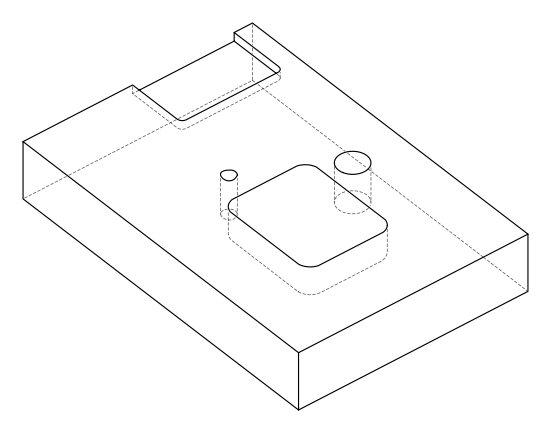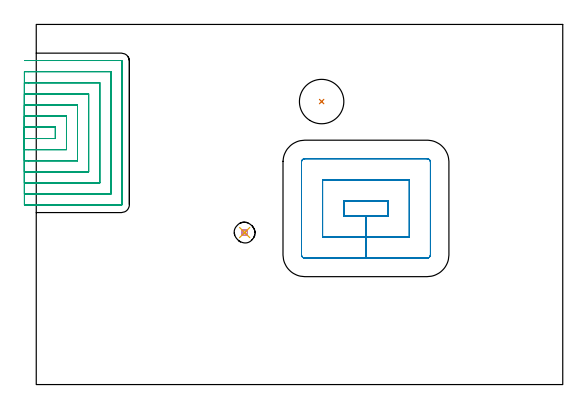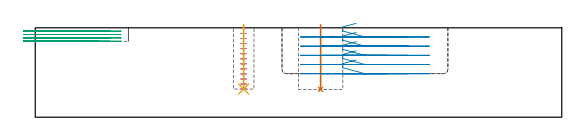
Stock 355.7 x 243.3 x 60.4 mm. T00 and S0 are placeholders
(PLAN: 5 operations, 3 tool changes, 21.4 min)
(1 INDEXABLE_INSERT_DRILL_BLIND_HOLE_FROM_SOLID | STEP1POCKET | UGT0302_009 | 0.18 min | 29387 mm3)
(2 MILL_RECTANGULAR_POCKET | POCKET_RECTANGULAR_STRAIGHT | NXT0201_007 | Follow Part, ap 6.25, ae 75% | 6.83 min | 313738 mm3)
(3 MILL_SLOT | SLOT_PARTIAL_RECTANGULAR | UGT0201_128 | Follow Part, ap 2.5, ae 75% | 13.22 min | 61551 mm3)
(4 MILL_BLIND_HOLE_FROM_SOLID_MATERIAL | STEP1POCKET_1 | UGT0201_128 | Spiral | 1.03 min | 6280 mm3)
(5 BORE_BLIND_HOLE | STEP1POCKET_1 | UGT0332_073 | 0.18 min | 0 mm3)
(TOOL UGT0302_009 | Indexable Insert Drill 30mm | D30 PA180 FL50 Z2)
(TOOL NXT0201_007 | ENDMILL 25mm [R216.25-25050GCK54P 1620] | D25 R3 FL54 Z5)
(TOOL UGT0201_128 | Carbide End Mill 10.0 | D10 FL15 Z4)
(TOOL UGT0332_073 | 13.8 mm Rough Boring Bar | D13.8)
(OP 1 INDEXABLE_INSERT_DRILL_BLIND_HOLE_FROM_SOLID)
G17 G21 G94 G90
T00 M6
G54
G17 G0 G90 X192.8 Y191.2 S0 M3
G43 Z70.4 H0
G94 G81 G98 Z18.8 F250. R62.4
G80
M5
M2
(OP 2 MILL_RECTANGULAR_POCKET)
G17 G21 G94 G90
T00 M6
G54
G17 G0 G90 X216.785 Y124.1 S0 M3
G43 Z70.4 H1
Z63.4
G94 G1 X207.7 Z60.966 F250.
Y113.9 Z58.233
X222.75 Z54.2
X237.8 F500.
Y124.1
X207.7
Y113.9
X222.75
Y99.65
X252.05
Y138.35
X193.45
Y99.65
X222.75
Y85.4
X264.
G3 X266.3 Y87.7 R2.3
G1 Y150.3
G3 X264. Y152.6 R2.3
G1 X181.5
G3 X179.2 Y150.3 R2.3
G1 Y87.7
G3 X181.5 Y85.4 R2.3
G1 X222.75
X223.75
G0 X216.785 Y124.1 Z57.2
G1 X207.7 Z54.766 F250.
Y113.9 Z52.033
X222.75 Z48.
X237.8 F500.
Y124.1
X207.7
Y113.9
X222.75
Y99.65
X252.05
Y138.35
X193.45
Y99.65
X222.75
Y85.4
X264.
G3 X266.3 Y87.7 R2.3
G1 Y150.3
G3 X264. Y152.6 R2.3
G1 X181.5
G3 X179.2 Y150.3 R2.3
G1 Y87.7
G3 X181.5 Y85.4 R2.3
G1 X222.75
X223.75
G0 X216.785 Y124.1 Z51.
G1 X207.7 Z48.566 F250.
Y113.9 Z45.833
X222.75 Z41.8
X237.8 F500.
Y124.1
X207.7
Y113.9
X222.75
Y99.65
X252.05
Y138.35
X193.45
Y99.65
X222.75
Y85.4
X264.
G3 X266.3 Y87.7 R2.3
G1 Y150.3
G3 X264. Y152.6 R2.3
G1 X181.5
G3 X179.2 Y150.3 R2.3
G1 Y87.7
G3 X181.5 Y85.4 R2.3
G1 X222.75
X223.75
G0 X216.785 Y124.1 Z44.8
G1 X207.7 Z42.366 F250.
Y113.9 Z39.633
X222.75 Z35.6
X237.8 F500.
Y124.1
X207.7
Y113.9
X222.75
Y99.65
X252.05
Y138.35
X193.45
Y99.65
X222.75
Y85.4
X264.
G3 X266.3 Y87.7 R2.3
G1 Y150.3
G3 X264. Y152.6 R2.3
G1 X181.5
G3 X179.2 Y150.3 R2.3
G1 Y87.7
G3 X181.5 Y85.4 R2.3
G1 X222.75
X223.75
G0 X216.785 Y124.1 Z38.6
G1 X207.7 Z36.166 F250.
Y113.9 Z33.433
X222.75 Z29.4
X237.8 F500.
Y124.1
X207.7
Y113.9
X222.75
Y99.65
X252.05
Y138.35
X193.45
Y99.65
X222.75
Y85.4
X264.
G3 X266.3 Y87.7 R2.3
G1 Y150.3
G3 X264. Y152.6 R2.3
G1 X181.5
G3 X179.2 Y150.3 R2.3
G1 Y87.7
G3 X181.5 Y85.4 R2.3
G1 X222.75
X223.75
G0 Z70.4
M5
M2
(OP 3 MILL_SLOT)
G17 G21 G94 G90
T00 M6
G54
G17 G0 G90 X-8. Y166.2 S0 M3
G43 Z70.4 H0
Z58.125
G94 G1 X-5. F250.
X12.9 F500.
Y173.9
X-5.
X-8. F250.
Y158.7
X-5.
X20.4 F500.
Y181.4
X-5.
X-8. F250.
Y151.2
X-5.
X27.9 F500.
Y188.9
X-5.
X-8. F250.
Y143.7
X-5.
X35.4 F500.
Y196.4
X-5.
X-8. F250.
Y136.2
X-5.
X42.9 F500.
Y203.9
X-5.
X-8. F250.
Y128.7
X-5.
X50.4 F500.
Y211.4
X-5.
X-8. F250.
Y121.2
X-5.
X57.5 F500.
G3 X57.9 Y121.6 R0.4
G1 Y218.5
G3 X57.5 Y218.9 R0.4
G1 X-5.
X-8. F250.
G0 Y166.2 Z55.85
G1 X-5.
X12.9 F500.
Y173.9
X-5.
X-8. F250.
Y158.7
X-5.
X20.4 F500.
Y181.4
X-5.
X-8. F250.
Y151.2
X-5.
X27.9 F500.
Y188.9
X-5.
X-8. F250.
Y143.7
X-5.
X35.4 F500.
Y196.4
X-5.
X-8. F250.
Y136.2
X-5.
X42.9 F500.
Y203.9
X-5.
X-8. F250.
Y128.7
X-5.
X50.4 F500.
Y211.4
X-5.
X-8. F250.
Y121.2
X-5.
X57.5 F500.
G3 X57.9 Y121.6 R0.4
G1 Y218.5
G3 X57.5 Y218.9 R0.4
G1 X-5.
X-8. F250.
G0 Y166.2 Z53.575
G1 X-5.
X12.9 F500.
Y173.9
X-5.
X-8. F250.
Y158.7
X-5.
X20.4 F500.
Y181.4
X-5.
X-8. F250.
Y151.2
X-5.
X27.9 F500.
Y188.9
X-5.
X-8. F250.
Y143.7
X-5.
X35.4 F500.
Y196.4
X-5.
X-8. F250.
Y136.2
X-5.
X42.9 F500.
Y203.9
X-5.
X-8. F250.
Y128.7
X-5.
X50.4 F500.
Y211.4
X-5.
X-8. F250.
Y121.2
X-5.
X57.5 F500.
G3 X57.9 Y121.6 R0.4
G1 Y218.5
G3 X57.5 Y218.9 R0.4
G1 X-5.
X-8. F250.
G0 Y166.2 Z51.3
G1 X-5.
X12.9 F500.
Y173.9
X-5.
X-8. F250.
Y158.7
X-5.
X20.4 F500.
Y181.4
X-5.
X-8. F250.
Y151.2
X-5.
X27.9 F500.
Y188.9
X-5.
X-8. F250.
Y143.7
X-5.
X35.4 F500.
Y196.4
X-5.
X-8. F250.
Y136.2
X-5.
X42.9 F500.
Y203.9
X-5.
X-8. F250.
Y128.7
X-5.
X50.4 F500.
Y211.4
X-5.
X-8. F250.
Y121.2
X-5.
X57.5 F500.
G3 X57.9 Y121.6 R0.4
G1 Y218.5
G3 X57.5 Y218.9 R0.4
G1 X-5.
X-8. F250.
G0 Z70.4
M5
M2
(OP 4 MILL_BLIND_HOLE_FROM_SOLID_MATERIAL)
G17 G21 G94 G90
T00 M6
G54
G17 G0 G90 X140.8 Y102.7 S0 M3
G43 Z70.4 H0
Z59.985
G94 G3 X141.316 Y104.134 R0.81 F250.
X139.298 Y103.943 R1.434
X139.557 Y101.198 R1.95
X139.298 Y103.943 R-1.95
X139.427 Y102.57 R0.975
X140.8 Y102.7 R0.975
G0 Z56.569
G3 X141.316 Y104.134 R0.81
X139.298 Y103.943 R1.434
X139.557 Y101.198 R1.95
X139.298 Y103.943 R-1.95
X139.427 Y102.57 R0.975
X140.8 Y102.7 R0.975
G0 Z53.154
G3 X141.316 Y104.134 R0.81
X139.298 Y103.943 R1.434
X139.557 Y101.198 R1.95
X139.298 Y103.943 R-1.95
X139.427 Y102.57 R0.975
X140.8 Y102.7 R0.975
G0 Z49.738
G3 X141.316 Y104.134 R0.81
X139.298 Y103.943 R1.434
X139.557 Y101.198 R1.95
X139.298 Y103.943 R-1.95
X139.427 Y102.57 R0.975
X140.8 Y102.7 R0.975
G0 Z46.323
G3 X141.316 Y104.134 R0.81
X139.298 Y103.943 R1.434
X139.557 Y101.198 R1.95
X139.298 Y103.943 R-1.95
X139.427 Y102.57 R0.975
X140.8 Y102.7 R0.975
G0 Z42.908
G3 X141.316 Y104.134 R0.81
X139.298 Y103.943 R1.434
X139.557 Y101.198 R1.95
X139.298 Y103.943 R-1.95
X139.427 Y102.57 R0.975
X140.8 Y102.7 R0.975
G0 Z39.492
G3 X141.316 Y104.134 R0.81
X139.298 Y103.943 R1.434
X139.557 Y101.198 R1.95
X139.298 Y103.943 R-1.95
X139.427 Y102.57 R0.975
X140.8 Y102.7 R0.975
G0 Z36.077
G3 X141.316 Y104.134 R0.81
X139.298 Y103.943 R1.434
X139.557 Y101.198 R1.95
X139.298 Y103.943 R-1.95
X139.427 Y102.57 R0.975
X140.8 Y102.7 R0.975
G0 Z32.662
G3 X141.316 Y104.134 R0.81
X139.298 Y103.943 R1.434
X139.557 Y101.198 R1.95
X139.298 Y103.943 R-1.95
X139.427 Y102.57 R0.975
X140.8 Y102.7 R0.975
G0 Z29.246
G3 X141.316 Y104.134 R0.81
X139.298 Y103.943 R1.434
X139.557 Y101.198 R1.95
X139.298 Y103.943 R-1.95
X139.427 Y102.57 R0.975
X140.8 Y102.7 R0.975
G0 Z25.831
G3 X141.316 Y104.134 R0.81
X139.298 Y103.943 R1.434
X139.557 Y101.198 R1.95
X139.298 Y103.943 R-1.95
X139.427 Y102.57 R0.975
X140.8 Y102.7 R0.975
G0 Z22.415
G3 X141.316 Y104.134 R0.81
X139.298 Y103.943 R1.434
X139.557 Y101.198 R1.95
X139.298 Y103.943 R-1.95
X139.427 Y102.57 R0.975
X140.8 Y102.7 R0.975
G0 Z19.
G3 X141.316 Y104.134 R0.81
X139.298 Y103.943 R1.434
X139.557 Y101.198 R1.95
X139.298 Y103.943 R-1.95
X139.427 Y102.57 R0.975
X140.8 Y102.7 R0.975
G0 Z70.4
M5
M2
(OP 5 BORE_BLIND_HOLE)
G17 G21 G94 G90
T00 M6
G54
G17 G0 G90 X140.8 Y102.7 S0 M3
G43 Z70.4 H0
G94 G85 G98 Z19. F250. R62.4
G80
M5
M2
